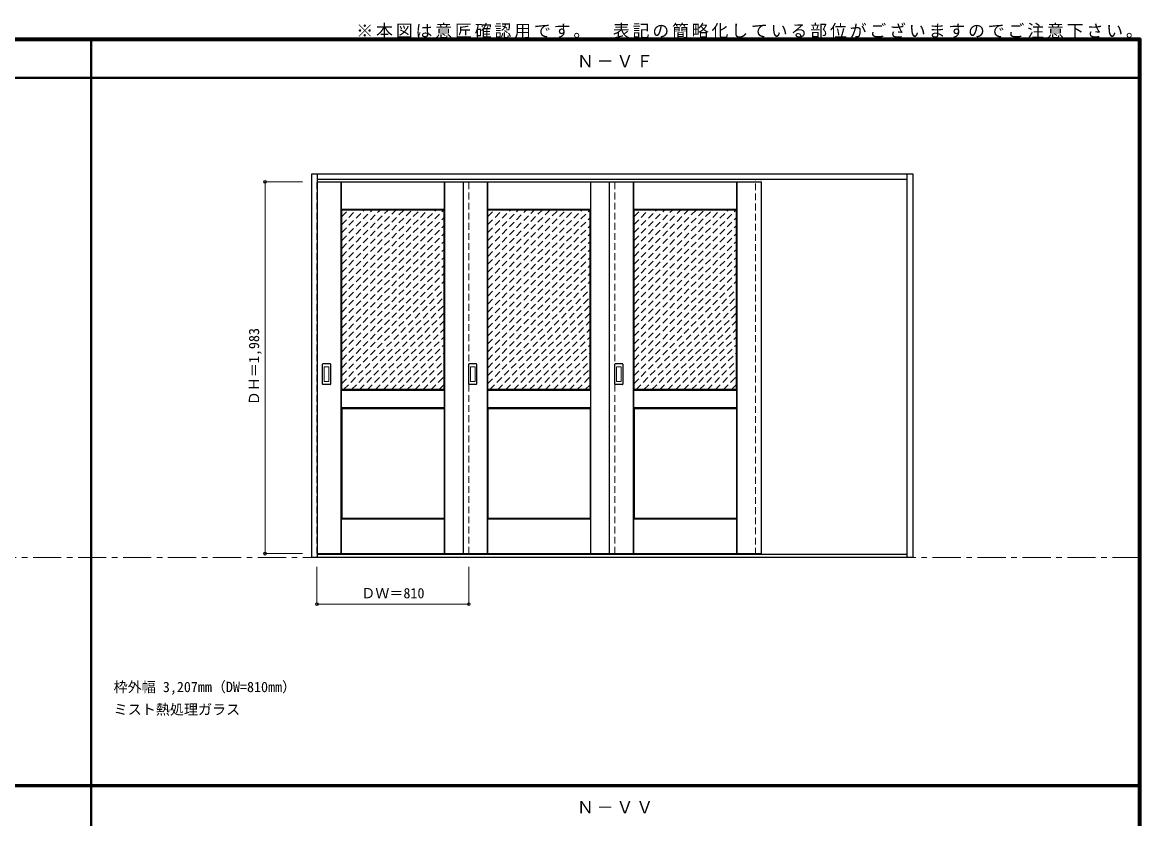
# Model space of a CAD drawing. Units: millimetres, scale not verified. Extents: x -6000 to 5700, y -4307 to 4260.
# Drawn here: x -267 to 5700, y 12 to 4260 of the extents above; entities that cross this region are included whole.
import ezdxf
from ezdxf.enums import TextEntityAlignment as Align

# ---------------------------------------------------------------- set-up
doc = ezdxf.new("R2010")
doc.units = ezdxf.units.MM
doc.header["$LTSCALE"] = 30
doc.header["$PDMODE"] = 32
doc.header["$PDSIZE"] = 15
doc.linetypes.add('CHAIN1', pattern=[8, 5, -1, 1, -1])
doc.linetypes.add('DASHED1', pattern=[1.8, 1.2, -0.6])
for name, color, linetype, lineweight in [('0-1_通り芯', 7, 'CHAIN1', 18), ('0-2_扉', 3, 'Continuous', 25), ('0-3_仕上げ', 7, 'Continuous', 18), ('0-4_枠', 3, 'Continuous', 25), ('0-6_引手', 3, 'Continuous', 25), ('0-B_寸法', 7, 'Continuous', 9), ('0-C_ハッチ', 4, 'DASHED1', 9), ('F-1_枠', 6, 'Continuous', 40)]:
    doc.layers.add(name, color=color, linetype=linetype, lineweight=lineweight)
doc.layers.add('0-A_文字', color=7, linetype='Continuous')
doc.styles.add('ＭＳ ゴシック', font='')
doc.styles.get('ＭＳ ゴシック').set_extended_font_data('MS Gothic')

msp = doc.modelspace()

# ---------------------------------------------------------------- linework, layer by layer
at = {"layer": '0-1_通り芯'}
msp.add_line((-5490, 1406), (5690, 1406), dxfattribs=at)
at = {"layer": '0-2_扉'}
for p, q in [((1308, 3409), (3675, 3409)), ((2085, 3409), (2085, 1426)), ((2865, 3409), (2865, 1426)), ((3675, 3409), (3675, 1426)), ((1308, 1426), (3675, 1426))]:
    msp.add_line(p, q, dxfattribs=at)
at = {"layer": '0-2_扉', "color": 4, "linetype": 'DASHED1', "lineweight": 9}
for p, q in [((2115, 1426), (2115, 3409)), ((2895, 1426), (2895, 3409))]:
    msp.add_line(p, q, dxfattribs=at)
msp.add_lwpolyline([(1308, 1426), (1305, 1426), (1305, 3409), (1308, 3409)], dxfattribs=at)
at = {"layer": '0-3_仕上げ'}
for p, q in [((1433, 1426), (1433, 3409)), ((1434.5, 3261.5), (1434.5, 3409)), ((1436, 3263), (1436, 3409)), ((1984, 3263), (1984, 3409)), ((1985.5, 3261.5), (1985.5, 3409)), ((1987, 1426), (1987, 3409)), ((2213, 1426), (2213, 3409)), ((2214.5, 3261.5), (2214.5, 3409)), ((2216, 3263), (2216, 3409)), ((2764, 3263), (2764, 3409)), ((2765.5, 3261.5), (2765.5, 3409)), ((2767, 1426), (2767, 3409)), ((2993, 1426), (2993, 3409)), ((2994.5, 3261.5), (2994.5, 3409)), ((2996, 3263), (2996, 3409)), ((3544, 3263), (3544, 3409)), ((3545.5, 3261.5), (3545.5, 3409)), ((3547, 1426), (3547, 3409)), ((1436, 3263), (1434.5, 3261.5)), ((1437, 3259), (1434.5, 3261.5)), ((1984, 3263), (1436, 3263)), ((2216, 3263), (2214.5, 3261.5)), ((2217, 3259), (2214.5, 3261.5)), ((2764, 3263), (2216, 3263)), ((2996, 3263), (2994.5, 3261.5)), ((2997, 3259), (2994.5, 3261.5)), ((3544, 3263), (2996, 3263)), ((1434.5, 2203.5), (1434.5, 2298.5)), ((1436, 2205), (1436, 2297)), ((1984, 2297), (1436, 2297)), ((1983, 2301), (1985.5, 2298.5)), ((1984, 2297), (1985.5, 2298.5)), ((1984, 2205), (1984, 2297)), ((1985.5, 2203.5), (1985.5, 2298.5)), ((2214.5, 2203.5), (2214.5, 2298.5)), ((2216, 2205), (2216, 2297)), ((2764, 2297), (2216, 2297)), ((2763, 2301), (2765.5, 2298.5)), ((2764, 2297), (2765.5, 2298.5)), ((2764, 2205), (2764, 2297)), ((2765.5, 2203.5), (2765.5, 2298.5)), ((2994.5, 2203.5), (2994.5, 2298.5)), ((2996, 2205), (2996, 2297)), ((3544, 2297), (2996, 2297)), ((3543, 2301), (3545.5, 2298.5)), ((3544, 2297), (3545.5, 2298.5)), ((3544, 2205), (3544, 2297)), ((3545.5, 2203.5), (3545.5, 2298.5)), ((1436, 2205), (1434.5, 2203.5)), ((1437, 2201), (1434.5, 2203.5)), ((1436, 2205), (1984, 2205)), ((2216, 2205), (2214.5, 2203.5)), ((2217, 2201), (2214.5, 2203.5)), ((2216, 2205), (2764, 2205)), ((2996, 2205), (2994.5, 2203.5)), ((2997, 2201), (2994.5, 2203.5)), ((2996, 2205), (3544, 2205)), ((1434.5, 1426), (1434.5, 1611.5)), ((1983, 1614), (1985.5, 1611.5)), ((1984, 1610), (1985.5, 1611.5)), ((1985.5, 1426), (1985.5, 1611.5)), ((2214.5, 1426), (2214.5, 1611.5)), ((2763, 1614), (2765.5, 1611.5)), ((2764, 1610), (2765.5, 1611.5)), ((2765.5, 1426), (2765.5, 1611.5)), ((2994.5, 1426), (2994.5, 1611.5)), ((3543, 1614), (3545.5, 1611.5)), ((3544, 1610), (3545.5, 1611.5)), ((3545.5, 1426), (3545.5, 1611.5)), ((1436, 1426), (1436, 1610)), ((1984, 1610), (1436, 1610)), ((1984, 1426), (1984, 1610)), ((2216, 1426), (2216, 1610)), ((2764, 1610), (2216, 1610)), ((2764, 1426), (2764, 1610)), ((2996, 1426), (2996, 1610)), ((3544, 1610), (2996, 1610)), ((3544, 1426), (3544, 1610))]:
    msp.add_line(p, q, dxfattribs=at)
at = {"layer": '0-3_仕上げ', "color": 3, "lineweight": 25}
for p, q in [((1437, 2301), (1437, 3259)), ((1983, 3259), (1437, 3259)), ((1983, 2301), (1983, 3259)), ((2217, 2301), (2217, 3259)), ((2763, 3259), (2217, 3259)), ((2763, 2301), (2763, 3259)), ((2997, 2301), (2997, 3259)), ((3543, 3259), (2997, 3259)), ((3543, 2301), (3543, 3259)), ((1983, 2301), (1437, 2301)), ((2763, 2301), (2217, 2301)), ((3543, 2301), (2997, 2301)), ((1437, 2201), (1437, 1614)), ((2217, 2201), (2217, 1614)), ((2997, 2201), (2997, 1614)), ((1983, 1614), (1437, 1614)), ((2763, 1614), (2217, 1614)), ((3543, 1614), (2997, 1614))]:
    msp.add_line(p, q, dxfattribs=at)
at = {"layer": '0-3_仕上げ'}
for points in [[(1984, 3263), (1985.5, 3261.5), (1983, 3259)], [(2764, 3263), (2765.5, 3261.5), (2763, 3259)], [(3544, 3263), (3545.5, 3261.5), (3543, 3259)], [(1436, 2297), (1434.5, 2298.5), (1437, 2301)], [(2216, 2297), (2214.5, 2298.5), (2217, 2301)], [(2996, 2297), (2994.5, 2298.5), (2997, 2301)], [(1984, 2205), (1985.5, 2203.5), (1983, 2201)], [(2764, 2205), (2765.5, 2203.5), (2763, 2201)], [(3544, 2205), (3545.5, 2203.5), (3543, 2201)], [(1436, 1610), (1434.5, 1611.5), (1437, 1614)], [(2216, 1610), (2214.5, 1611.5), (2217, 1614)], [(2996, 1610), (2994.5, 1611.5), (2997, 1614)]]:
    msp.add_lwpolyline(points, dxfattribs=at)
at = {"layer": '0-3_仕上げ', "color": 3, "lineweight": 25}
for points in [[(1437, 2201), (1983, 2201), (1983, 1614)], [(2217, 2201), (2763, 2201), (2763, 1614)], [(2997, 2201), (3543, 2201), (3543, 1614)]]:
    msp.add_lwpolyline(points, dxfattribs=at)
at = {"layer": '0-4_枠'}
for p, q in [((1278, 1406), (1278, 3453)), ((1278, 3453), (4485, 3453)), ((1308, 1406), (1308, 3453)), ((1308, 3423), (4455, 3423)), ((4455, 1406), (4455, 3453)), ((4485, 3453), (4485, 1406)), ((4485, 1406), (1278, 1406)), ((4455, 1421), (1308, 1421))]:
    msp.add_line(p, q, dxfattribs=at)
at = {"layer": '0-4_枠', "color": 4, "linetype": 'DASHED1', "lineweight": 9}
for p, q in [((3645, 1421), (3645, 3423)), ((3675, 1421), (3675, 3423))]:
    msp.add_line(p, q, dxfattribs=at)
at = {"layer": '0-6_引手'}
for p, q in [((1335, 2330), (1335, 2437)), ((1375.5, 2438.5), (1336.5, 2438.5)), ((1377, 2437), (1377, 2330)), ((2115, 2330), (2115, 2437)), ((2155.5, 2438.5), (2116.5, 2438.5)), ((2157, 2437), (2157, 2330)), ((2895, 2330), (2895, 2437)), ((2935.5, 2438.5), (2896.5, 2438.5)), ((2937, 2437), (2937, 2330)), ((1375.5, 2328.5), (1336.5, 2328.5)), ((2155.5, 2328.5), (2116.5, 2328.5)), ((2935.5, 2328.5), (2896.5, 2328.5))]:
    msp.add_line(p, q, dxfattribs=at)
at = {"layer": '0-6_引手', "color": 7, "lineweight": 18}
for p, q in [((1343.5, 2346), (1343.5, 2421)), ((1367, 2422.5), (1345, 2422.5)), ((1368.5, 2421), (1368.5, 2346)), ((2123.5, 2346), (2123.5, 2421)), ((2147, 2422.5), (2125, 2422.5)), ((2148.5, 2421), (2148.5, 2346)), ((2903.5, 2346), (2903.5, 2421)), ((2927, 2422.5), (2905, 2422.5)), ((2928.5, 2421), (2928.5, 2346)), ((1367, 2344.5), (1345, 2344.5)), ((2147, 2344.5), (2125, 2344.5)), ((2927, 2344.5), (2905, 2344.5))]:
    msp.add_line(p, q, dxfattribs=at)
at = {"layer": '0-6_引手'}
for centre, start, end in [((1336.5, 2437), 90, 180), ((1375.5, 2437), 0, 90), ((2116.5, 2437), 90, 180), ((2155.5, 2437), 0, 90), ((2896.5, 2437), 90, 180), ((2935.5, 2437), 0, 90), ((1336.5, 2330), 180, 270), ((1375.5, 2330), 270, 0), ((2116.5, 2330), 180, 270), ((2155.5, 2330), 270, 0), ((2896.5, 2330), 180, 270), ((2935.5, 2330), 270, 0)]:
    msp.add_arc(centre, 1.5, start, end, dxfattribs=at)
at = {"layer": '0-6_引手', "color": 7, "lineweight": 18}
for centre, start, end in [((1345, 2421), 90, 180), ((1367, 2421), 0, 90), ((2125, 2421), 90, 180), ((2147, 2421), 0, 90), ((2905, 2421), 90, 180), ((2927, 2421), 0, 90), ((1345, 2346), 180, 270), ((1367, 2346), 270, 0), ((2125, 2346), 180, 270), ((2147, 2346), 270, 0), ((2905, 2346), 180, 270), ((2927, 2346), 270, 0)]:
    msp.add_arc(centre, 1.5, start, end, dxfattribs=at)
at = {"layer": '0-B_寸法', "color": 4}
for p, q in [((1028, 3409), (1228, 3409)), ((1028, 3409), (1028, 1426)), ((1028, 1426), (1228, 1426)), ((1305, 1156), (1305, 1356))]:
    msp.add_line(p, q, dxfattribs=at)
msp.add_lwpolyline([(1305, 1156), (2115, 1156), (2115, 1356)], dxfattribs=at)
at = {"layer": '0-B_寸法'}
for p in [(1028, 3409), (1028, 1426), (1305, 1156), (2115, 1156)]:
    msp.add_point(p, dxfattribs=at)
at = {"layer": '0-C_ハッチ'}
for p, q in [((1437, 3224.06), (1471.94, 3259)), ((1437, 3139.21), (1556.79, 3259)), ((1437, 3181.63), (1514.37, 3259)), ((1437, 2757.37), (1938.63, 3259)), ((1437, 2799.79), (1896.2, 3259)), ((1437, 2842.22), (1853.78, 3259)), ((1437, 2884.65), (1811.35, 3259)), ((1437, 2927.07), (1768.93, 3259)), ((1437, 2969.5), (1726.5, 3259)), ((1437, 3011.93), (1684.07, 3259)), ((1437, 3054.35), (1641.65, 3259)), ((1437, 3096.78), (1599.22, 3259)), ((1437, 2714.94), (1981.06, 3259)), ((2217, 3224.06), (2251.94, 3259)), ((2217, 3139.21), (2336.79, 3259)), ((2217, 3181.63), (2294.37, 3259)), ((2217, 2757.37), (2718.63, 3259)), ((2217, 2799.79), (2676.2, 3259)), ((2217, 2842.22), (2633.78, 3259)), ((2217, 2884.65), (2591.35, 3259)), ((2217, 2927.07), (2548.93, 3259)), ((2217, 2969.5), (2506.5, 3259)), ((2217, 3011.93), (2464.07, 3259)), ((2217, 3054.35), (2421.65, 3259)), ((2217, 3096.78), (2379.22, 3259)), ((2217, 2714.94), (2761.06, 3259)), ((2997, 3224.06), (3031.94, 3259)), ((2997, 3139.21), (3116.79, 3259)), ((2997, 3181.63), (3074.37, 3259)), ((2997, 2757.37), (3498.63, 3259)), ((2997, 2799.79), (3456.2, 3259)), ((2997, 2842.22), (3413.78, 3259)), ((2997, 2884.65), (3371.35, 3259)), ((2997, 2927.07), (3328.93, 3259)), ((2997, 2969.5), (3286.5, 3259)), ((2997, 3011.93), (3244.07, 3259)), ((2997, 3054.35), (3201.65, 3259)), ((2997, 3096.78), (3159.22, 3259)), ((2997, 2714.94), (3541.06, 3259)), ((1437, 2672.52), (1983, 3218.52)), ((1437, 2630.09), (1983, 3176.09)), ((2217, 2672.52), (2763, 3218.52)), ((2217, 2630.09), (2763, 3176.09)), ((2997, 2672.52), (3543, 3218.52)), ((2997, 2630.09), (3543, 3176.09)), ((1437, 2587.66), (1983, 3133.66)), ((2217, 2587.66), (2763, 3133.66)), ((2997, 2587.66), (3543, 3133.66)), ((1437, 2545.24), (1983, 3091.24)), ((1437, 2502.81), (1983, 3048.81)), ((2217, 2545.24), (2763, 3091.24)), ((2217, 2502.81), (2763, 3048.81)), ((2997, 2545.24), (3543, 3091.24)), ((2997, 2502.81), (3543, 3048.81)), ((1437, 2460.38), (1983, 3006.38)), ((2217, 2460.38), (2763, 3006.38)), ((2997, 2460.38), (3543, 3006.38)), ((1437, 2417.96), (1983, 2963.96)), ((2217, 2417.96), (2763, 2963.96)), ((2997, 2417.96), (3543, 2963.96)), ((1437, 2375.53), (1983, 2921.53)), ((1437, 2333.1), (1983, 2879.1)), ((2217, 2375.53), (2763, 2921.53)), ((2217, 2333.1), (2763, 2879.1)), ((2997, 2375.53), (3543, 2921.53)), ((2997, 2333.1), (3543, 2879.1)), ((1447.32, 2301), (1983, 2836.68)), ((2227.32, 2301), (2763, 2836.68)), ((3007.32, 2301), (3543, 2836.68)), ((1489.75, 2301), (1983, 2794.25)), ((1532.17, 2301), (1983, 2751.83)), ((2269.75, 2301), (2763, 2794.25)), ((2312.17, 2301), (2763, 2751.83)), ((3049.75, 2301), (3543, 2794.25)), ((3092.17, 2301), (3543, 2751.83)), ((1574.6, 2301), (1983, 2709.4)), ((2354.6, 2301), (2763, 2709.4)), ((3134.6, 2301), (3543, 2709.4)), ((1617.03, 2301), (1983, 2666.97)), ((2397.03, 2301), (2763, 2666.97)), ((3177.03, 2301), (3543, 2666.97)), ((1659.45, 2301), (1983, 2624.55)), ((1701.88, 2301), (1983, 2582.12)), ((2439.45, 2301), (2763, 2624.55)), ((2481.88, 2301), (2763, 2582.12)), ((3219.45, 2301), (3543, 2624.55)), ((3261.88, 2301), (3543, 2582.12)), ((1744.31, 2301), (1983, 2539.69)), ((2524.31, 2301), (2763, 2539.69)), ((3304.31, 2301), (3543, 2539.69)), ((1786.73, 2301), (1983, 2497.27)), ((1829.16, 2301), (1983, 2454.84)), ((2566.73, 2301), (2763, 2497.27)), ((2609.16, 2301), (2763, 2454.84)), ((3346.73, 2301), (3543, 2497.27)), ((3389.16, 2301), (3543, 2454.84)), ((1871.59, 2301), (1983, 2412.41)), ((2651.59, 2301), (2763, 2412.41)), ((3431.59, 2301), (3543, 2412.41)), ((1914.01, 2301), (1983, 2369.99)), ((1956.44, 2301), (1983, 2327.56)), ((2694.01, 2301), (2763, 2369.99)), ((2736.44, 2301), (2763, 2327.56)), ((3474.01, 2301), (3543, 2369.99)), ((3516.44, 2301), (3543, 2327.56))]:
    msp.add_line(p, q, dxfattribs=at)
at = {"layer": 'F-1_枠'}
for p, q in [((-6000, 4175), (5700, 4175)), ((-6000, 4170), (5700, 4170)), ((-6000, 4165), (5700, 4165)), ((100, -3790), (100, 4175)), ((5690, 4175), (5690, -4205)), ((5695, 4175), (5695, -4205)), ((5700, 4175), (5700, -4205)), ((-6000, 3965), (5700, 3965)), ((-6000, 190.5), (5700, 190.5)), ((-6000, 187.5), (5700, 187.5)), ((-6000, 184.5), (5700, 184.5))]:
    msp.add_line(p, q, dxfattribs=at)

# ---------------------------------------------------------------- texts
at = {"layer": '0-A_文字', "style": 'ＭＳ ゴシック'}
for s, p in [('枠外幅 3,207mm（DW=810mm）', (220, 670.5)), ('ミスト熱処理ガラス', (220, 550.5))]:
    msp.add_text(s, height=54.99, dxfattribs=at).set_placement(p, align=Align.BOTTOM_LEFT)
at = {"layer": '0-A_文字', "char_height": 65.98, "attachment_point": 7, "style": 'ＭＳ ゴシック'}
for s, insert in [('\\T1.17;※本図は意匠確認用です。\u3000表記の簡略化している部位がございますのでご注意下さい。', (1515, 4175)), ('\\T1.17;Ｎ－ＶＦ', (2692.5, 4020)), ('\\T1.17;Ｎ－ＶＶ', (2692.5, 39.5))]:
    msp.add_mtext(s, dxfattribs=dict(at, insert=insert))
at = {"layer": '0-B_寸法', "style": 'ＭＳ ゴシック'}
msp.add_text('ＤＨ＝1,983', height=54.99, rotation=90, dxfattribs=at).set_placement((1013, 2217.25), align=Align.BOTTOM_LEFT)
msp.add_text('ＤＷ＝810', height=54.99, dxfattribs=at).set_placement((1541.25, 1171), align=Align.BOTTOM_LEFT)

doc.saveas('drawing.dxf')
